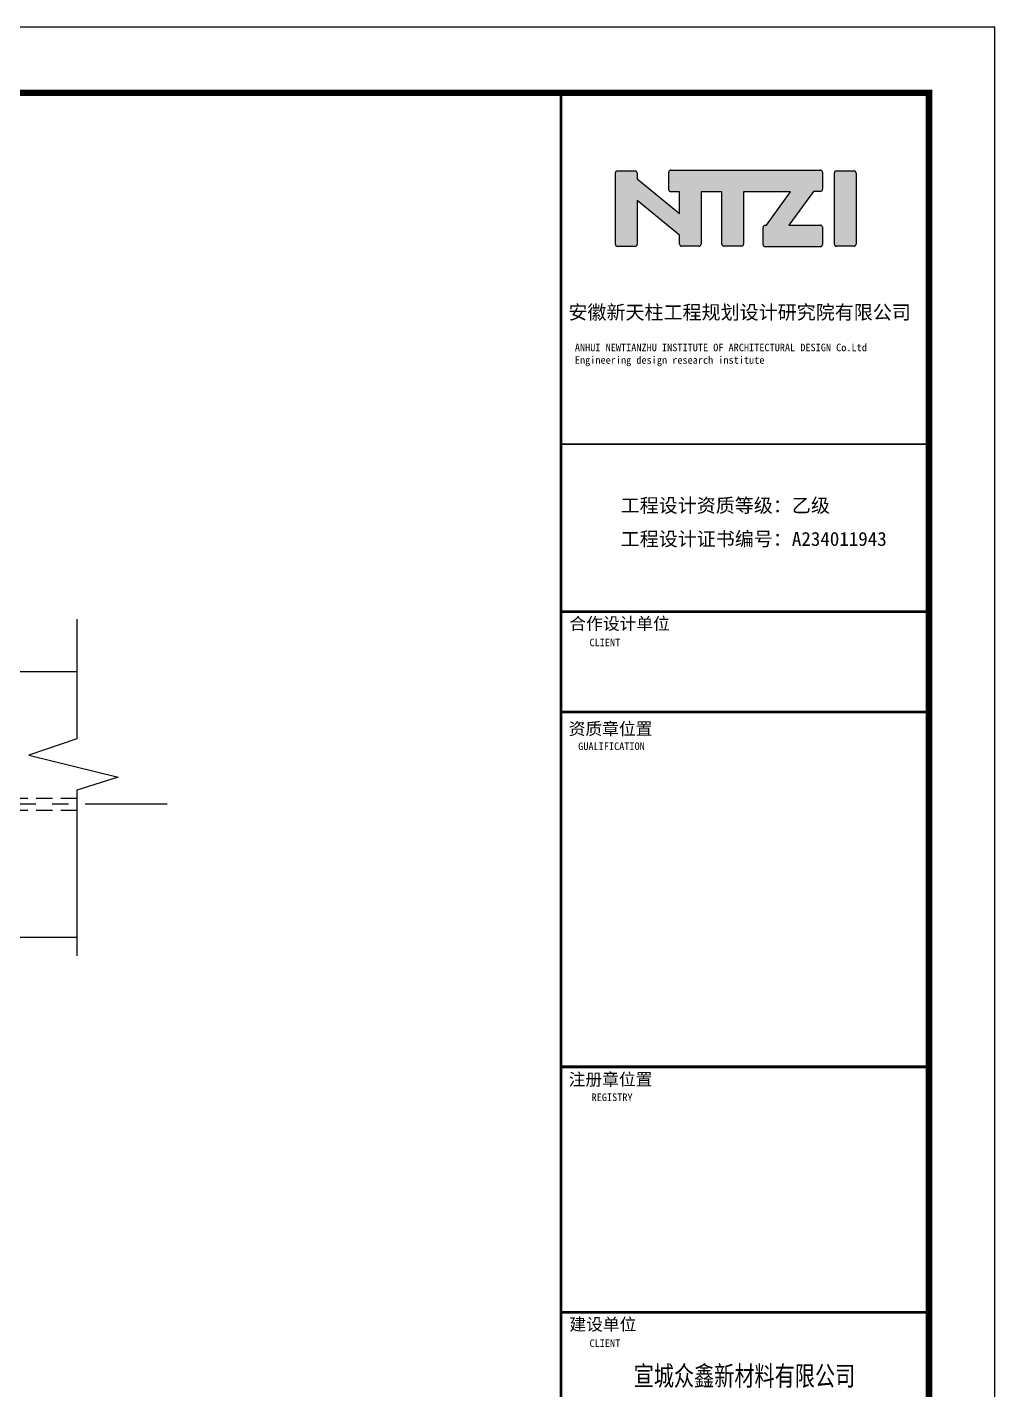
# Model space of a CAD drawing. Extents: x 40002367 to 40460080, y 192184 to 372766.
# Drawn here: x 40445339 to 40460080, y 305809 to 326572 of the extents above; entities that cross this region are included whole.
import ezdxf
from ezdxf.enums import TextEntityAlignment as Align

# ---------------------------------------------------------------- set-up
doc = ezdxf.new("R2010")
doc.units = 0
doc.header["$LTSCALE"] = 1000
doc.header["$MEASUREMENT"] = 0
doc.linetypes.add('CENTER', pattern=[2, 1.25, -0.25, 0.25, -0.25])
doc.linetypes.add('DASHED2', pattern=[0.375, 0.25, -0.125])
doc.layers.get('0').update_dxf_attribs({"linetype": 'CONTINUOUS'})
for name, color, linetype in [('C', 6, 'CENTER'), ('D', 4, 'CONTINUOUS'), ('PUB_TAB', 7, 'CONTINUOUS'), ('PUB_TEXT', 7, 'CONTINUOUS'), ('PUB_TITLE', 4, 'CONTINUOUS')]:
    doc.layers.add(name, color=color, linetype=linetype)
doc.styles.add('STYLE-黑体', font='simhei.ttf')
doc.styles.add('TQ', font='')
doc.styles.get('TQ').set_extended_font_data('SimSun')

# ---------------------------------------------------------------- blocks, each defined once
blk = doc.blocks.new('tk0')
h = blk.add_hatch(color=256)
h.paths.add_polyline_path([(32852392, -1204546), (32853685, -1205603), (32853685, -1205878, 0.414214), (32853749, -1205942), (32854275, -1205942, 0.414214), (32854339, -1205878), (32854339, -1204280), (32854967, -1204280), (32854967, -1205875, 0.414214), (32855031, -1205939), (32855571, -1205939, 0.414214), (32855635, -1205875), (32855635, -1204280), (32857060, -1204280), (32856336, -1205302), (32856292, -1205302, 0.414214), (32856228, -1205366), (32856228, -1205892, 0.414214), (32856292, -1205956), (32857972, -1205956, 0.414214), (32858036, -1205892), (32858036, -1205362, 0.414214), (32857972, -1205298), (32857012, -1205298), (32857761, -1204270), (32857974, -1204270, 0.414214), (32858038, -1204206), (32858038, -1203685, 0.414214), (32857974, -1203621), (32853417, -1203621, 0.414214), (32853353, -1203685), (32853353, -1204218, 0.414214), (32853417, -1204282), (32853679, -1204282), (32853679, -1204939), (32852388, -1203885), (32852389, -1203708, 0.41489), (32852325, -1203644), (32851789, -1203644, 0.414214), (32851725, -1203708), (32851725, -1205882, 0.414214), (32851789, -1205946), (32852328, -1205946, 0.414214), (32852392, -1205882)])
h.paths.add_polyline_path([(32858400, -1205878, 0.414214), (32858464, -1205942), (32858999, -1205942, 0.414214), (32859063, -1205878), (32859063, -1203710, 0.414214), (32858999, -1203646), (32858464, -1203646, 0.414214), (32858400, -1203710)])
for p, q in [((32851725, -1205882), (32851725, -1203708)), ((32851789, -1203644), (32852325, -1203644)), ((32852389, -1203708), (32852388, -1203885)), ((32853353, -1204218), (32853353, -1203685)), ((32853417, -1203621), (32857974, -1203621)), ((32858038, -1203685), (32858038, -1204206)), ((32858400, -1205878), (32858400, -1203710)), ((32858464, -1203646), (32858999, -1203646)), ((32859063, -1203710), (32859063, -1205878)), ((32852388, -1203885), (32853679, -1204939)), ((32853685, -1205603), (32852392, -1204546)), ((32852392, -1204546), (32852392, -1205882)), ((32853679, -1204282), (32853417, -1204282)), ((32853679, -1204939), (32853679, -1204282)), ((32854967, -1204280), (32854339, -1204280)), ((32854339, -1204280), (32854339, -1205878)), ((32854967, -1205875), (32854967, -1204280)), ((32857060, -1204280), (32855635, -1204280)), ((32855635, -1204280), (32855635, -1205875)), ((32856336, -1205302), (32857060, -1204280)), ((32857761, -1204270), (32857012, -1205298)), ((32857974, -1204270), (32857761, -1204270)), ((32856228, -1205892), (32856228, -1205366)), ((32856292, -1205302), (32856336, -1205302)), ((32857012, -1205298), (32857972, -1205298)), ((32858036, -1205362), (32858036, -1205892)), ((32853685, -1205878), (32853685, -1205603)), ((32852328, -1205946), (32851789, -1205946)), ((32854275, -1205942), (32853749, -1205942)), ((32855571, -1205939), (32855031, -1205939)), ((32857972, -1205956), (32856292, -1205956)), ((32858999, -1205942), (32858464, -1205942))]:
    blk.add_line(p, q)
for centre, start, end in [((32851789, -1203708), 90, 180), ((32852325, -1203708), 359.8676, 90), ((32853417, -1203685), 90, 180), ((32857974, -1203685), 0, 90), ((32858464, -1203710), 90, 180), ((32858999, -1203710), 0, 90), ((32853417, -1204218), 180, 270), ((32857974, -1204206), 270, 0), ((32856292, -1205366), 90, 180), ((32857972, -1205362), 0, 90), ((32851789, -1205882), 180, 270), ((32852328, -1205882), 270, 0), ((32853749, -1205878), 180, 270), ((32854275, -1205878), 270, 0), ((32855031, -1205875), 180, 270), ((32855571, -1205875), 270, 0), ((32856292, -1205892), 180, 270), ((32857972, -1205892), 270, 0), ((32858464, -1205878), 180, 270), ((32858999, -1205878), 270, 0)]:
    blk.add_arc(centre, 64, start, end)
at = {"layer": 'PUB_TEXT'}
for q in [(32859815, -1201267), (32861287, -1202326)]:
    blk.add_line((32861287, -1201267), q, dxfattribs=at)
at = {"layer": 'PUB_TITLE'}
blk.add_line((32861287, -1201267), (32850067, -1201267), dxfattribs=at)
at = {"layer": 'PUB_TITLE', "lineweight": 40}
blk.add_line((32850062, -1220138), (32861282, -1220138), dxfattribs=at)
for points, const_width in [([(32850067, -1201267), (32850067, -1281267)], 85), ([(32850067, -1211977), (32861287, -1211977)], 51), ([(32850067, -1217077), (32861287, -1217077)], 85), ([(32850067, -1220137), (32861287, -1220137)], 85), ([(32850067, -1230953), (32861287, -1230953)], 85), ([(32850067, -1238433), (32861287, -1238433)], 85)]:
    blk.add_lwpolyline(points, dxfattribs=dict(at, const_width=const_width))
at = {"layer": 'PUB_TEXT', "char_height": 425, "attachment_point": 1, "style": 'TQ'}
for s, insert in [('安徽新天柱工程规划设计研究院有限公司 ', (32850295, -1207742)), ('工程设计资质等级：乙级 ', (32851887, -1213629)), ('工程设计证书编号：A234011943 ', (32851887, -1214649))]:
    blk.add_mtext(s, dxfattribs=dict(at, insert=insert))
at = {"layer": 'PUB_TEXT', "attachment_point": 1, "style": 'TQ'}
for s, insert, char_height, width in [('ANHUI NEWTIANZHU INSTITUTE OF ARCHITECTURAL DESIGN Co.Ltd\\PEngineering design research institute', (32850492, -1208912), 229.5, 10514.71), ('合作设计单位', (32850326, -1217257), 374, 3498.52), ('CLIENT', (32850938, -1217903), 229.5, 4799.1), ('资质章位置', (32850304, -1220460), 374, 4250), ('GUALIFICATION', (32850593, -1221066), 229.5, 5361.8), ('注册章位置', (32850304, -1231147), 374, 3060), ('REGISTRY', (32851001, -1231763), 229.5, 4799.1), ('建设单位', (32850326, -1238613), 374, 2223.6), ('CLIENT', (32850938, -1239259), 229.5, 4799.1)]:
    blk.add_mtext(s, dxfattribs=dict(at, insert=insert, char_height=char_height, width=width))

msp = doc.modelspace()

# ---------------------------------------------------------------- linework, layer by layer
for p, q in [((40441459.5, 316755.2), (40446094.6, 316755.2)), ((40440224.4, 312707.6), (40446094.6, 312707.6))]:
    msp.add_line(p, q)
at = {"linetype": 'DASHED2'}
for p, q in [((40440224.4, 314823.1), (40446094.6, 314823.1)), ((40440224.4, 314639.7), (40446094.6, 314639.7))]:
    msp.add_line(p, q, dxfattribs=at)
at = {"layer": 'C'}
msp.add_line((40447469.5, 314731.4), (40434315.2, 314731.4), dxfattribs=at)
at = {"layer": 'D'}
for p, q in [((40446094.6, 317551.2), (40446094.6, 315726.7)), ((40446094.6, 315726.7), (40445364.7, 315476.9)), ((40445364.7, 315476.9), (40446723.8, 315141.6)), ((40446723.8, 315141.6), (40446094.6, 314947.1)), ((40446094.6, 314947.1), (40446094.6, 312423.2))]:
    msp.add_line(p, q, dxfattribs=at)
at = {"layer": 'PUB_TITLE'}
msp.add_lwpolyline([(40385779.9, 284571.8), (40460079.9, 284571.8), (40460079.9, 326571.8), (40385779.9, 326571.8)], close=True, dxfattribs=at)
at = {"layer": 'PUB_TITLE', "const_width": 100}
msp.add_lwpolyline([(40388279.9, 285571.8), (40459079.9, 285571.8), (40459079.9, 325571.8), (40388279.9, 325571.8)], close=True, dxfattribs=at)

# ---------------------------------------------------------------- block references
at = {"xscale": 0.5, "yscale": 0.5, "zscale": 0.5}
msp.add_blockref('tk0', (24028436.5, 926205.5), dxfattribs=at)

# ---------------------------------------------------------------- texts
at = {"layer": 'PUB_TAB', "lineweight": -3, "style": 'STYLE-黑体', "width": 0.75}
msp.add_text('宣城众鑫新材料有限公司', height=300, dxfattribs=at).set_placement((40456265.9, 305870.3), align=Align.CENTER)

doc.saveas('drawing.dxf')
